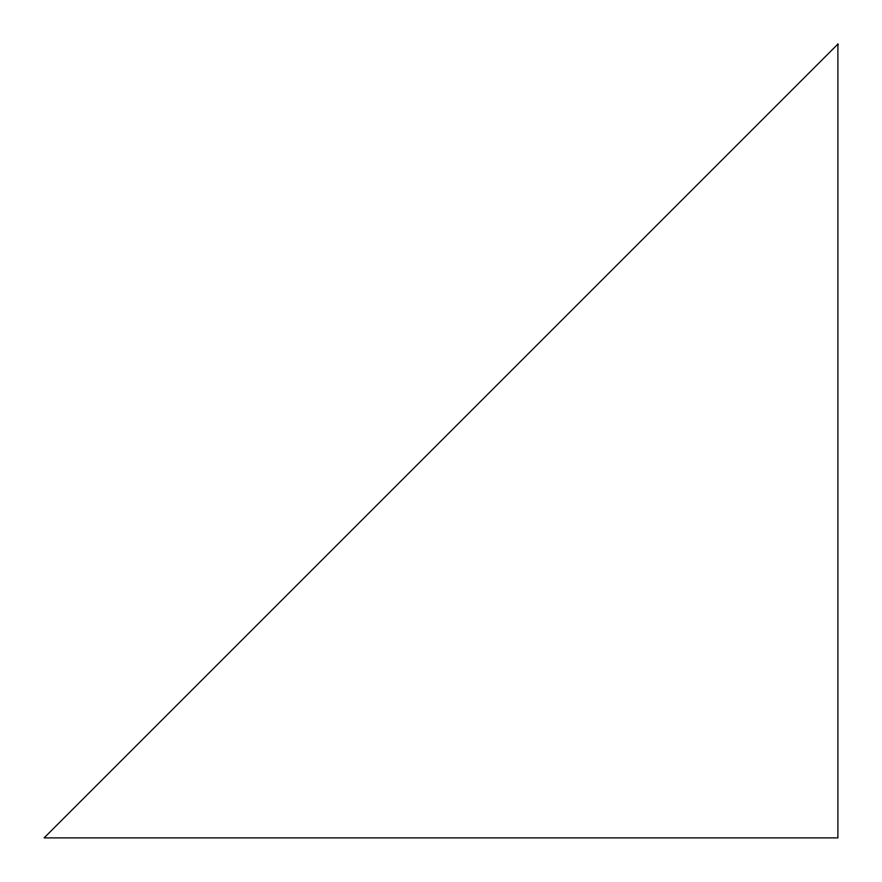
<?xml version="1.0" encoding="UTF-8"?>
<svg xmlns="http://www.w3.org/2000/svg" width="882" height="882" viewBox="0 0 882 882"><rect width="100%" height="100%" fill="white"/><g stroke="black" fill="none" stroke-linecap="round" stroke-linejoin="round"><path stroke-width="1.32" d="M837.9 44.1L44.1 837.9L837.9 837.9L837.9 44.1"/></g></svg>
